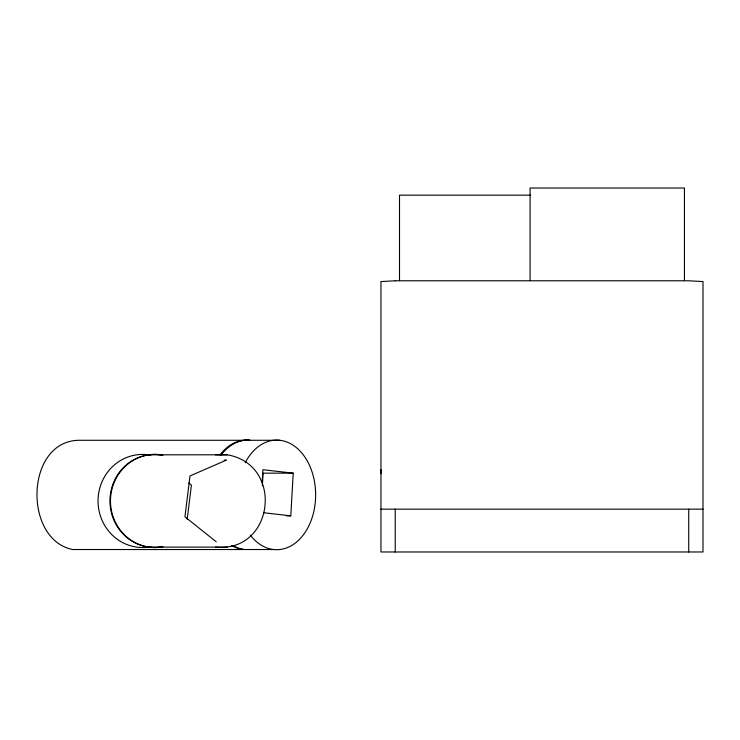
<?xml version="1.0" encoding="UTF-8"?>
<svg xmlns="http://www.w3.org/2000/svg" width="740" height="740" viewBox="0 0 740 740"><rect width="100%" height="100%" fill="white"/><g stroke="black" fill="none" stroke-linecap="round" stroke-linejoin="round"><path stroke-width="1.11" d="M380.952 473.637L380.952 470.455M380.952 470.178L380.952 469.697M262.182 482.397L262.904 469.715L293.225 473.156L290.783 515.836L286.315 515.836M262.358 485.838L263.089 473.156L293.225 473.156M187.192 519.184L191.429 485.135L188.737 482.989M215.59 547.128C274.29 552.873 284.475 464.359 227.069 454.795L149.138 454.822M215.442 454.822L227.069 454.795M530.562 195.156L399.507 195.156L399.507 280.553M279.85 440.282L250.971 440.282A54.797 38.924 -90 0 0 221.242 454.897M224.128 460.104L226.412 460.104L190.013 475.94L184.935 516.798L216.256 541.819M380.952 509.157L703 509.157M149.286 547.128L227.226 547.11M273.596 549.524L244.709 549.524A54.797 38.924 -90 0 1 232.887 545.491M263.829 512.774L290.783 515.836M688.727 509.157L688.727 551.975M684.435 280.414L684.435 188.025L530.081 188.025L530.081 280.414M395.225 509.157L395.225 551.975M162.994 546.768A46.555 44.548 90 0 1 110.473 501.045A46.555 44.548 90 0 1 162.846 455.137M150.562 546.768A46.555 44.548 -90 0 1 98.041 501.045A46.555 44.548 -90 0 1 150.414 455.137M162.476 546.768A46.555 44.548 90 0 1 109.955 501.045A46.555 44.548 90 0 1 162.328 455.137M231.629 545.491A54.797 38.924 -90 0 0 243.46 549.524L72.668 549.524C22.977 539.497 25.271 441.049 78.921 440.282L249.713 440.282A54.797 38.924 -90 0 0 219.983 454.897M245.218 462.722A54.797 38.924 -90 0 1 300.81 451.863A54.797 38.924 -90 0 1 306.314 530.506A54.797 38.924 -90 0 1 250.277 535.113M395.225 280.793L380.952 281.57L380.952 551.975L703 551.975L703 281.57L688.727 280.793L395.225 280.793"/></g></svg>
